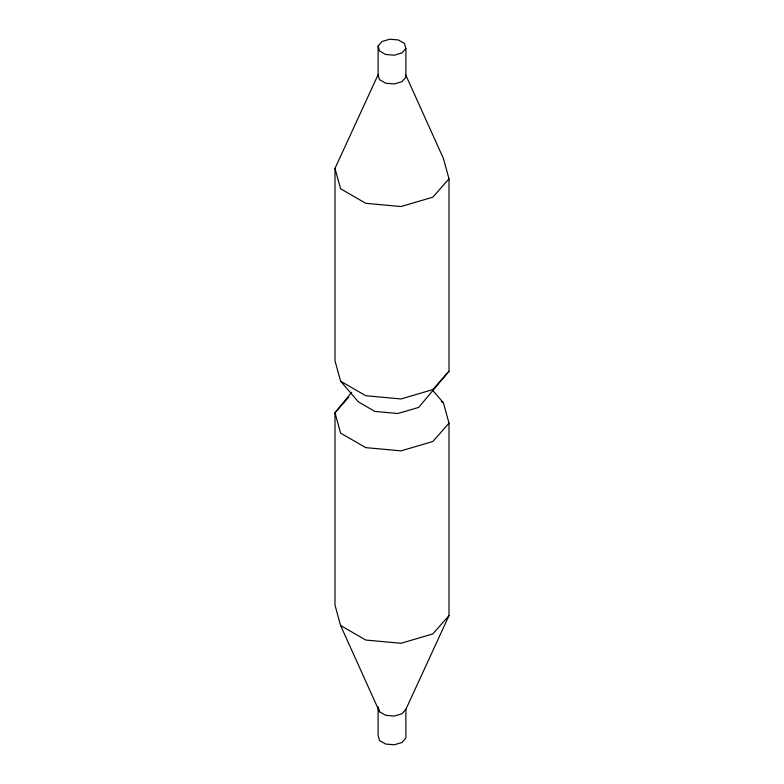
<?xml version="1.0" encoding="UTF-8"?>
<svg xmlns="http://www.w3.org/2000/svg" width="784" height="784" viewBox="0 0 784 784"><rect width="100%" height="100%" fill="white"/><g stroke="black" fill="none" stroke-linecap="round" stroke-linejoin="round"><path stroke-width="1.18" d="M405.524 74.48L443.421 158.505L449.007 178.84L449.007 371.253L418.685 407.406L397.9 413.521L374.87 411.414L358.376 401.888L340.579 381.171L334.993 360.836L334.993 168.413L378.113 74.686L378.113 45.942L382.063 41.474L389.805 39.2L398.38 39.984L404.524 43.532L405.887 48.49L405.887 77.224L401.937 81.693L394.195 83.966L385.62 83.182L379.476 79.635L378.113 74.686M351.693 392.304L334.993 412.747L334.993 605.16L340.579 625.495L379.476 711.735L385.62 715.282L394.195 716.066L401.937 713.793L405.887 709.314L449.007 615.587L449.007 423.164L443.421 402.829L432.592 390.216M405.887 48.49L401.937 52.959L394.195 55.233L385.62 54.449L379.476 50.901L378.113 45.942M449.007 178.84L432.807 197.196L401.026 206.545L365.795 203.321L340.579 188.758L334.993 168.413M348.762 397.145L334.993 412.747L340.579 433.082L365.795 447.644L401.026 450.869L432.807 441.519L449.007 423.164M449.007 371.253L432.807 389.609L401.026 398.958L365.795 395.734L340.579 381.171M449.007 615.587L432.807 633.933L401.026 643.282L365.795 640.058L340.579 625.495M441.323 401.614L443.421 402.829M379.476 711.735L378.113 706.776L378.113 735.51L379.476 740.468L385.62 744.016L394.195 744.8L401.937 742.526L405.887 738.058L405.887 709.314"/></g></svg>
